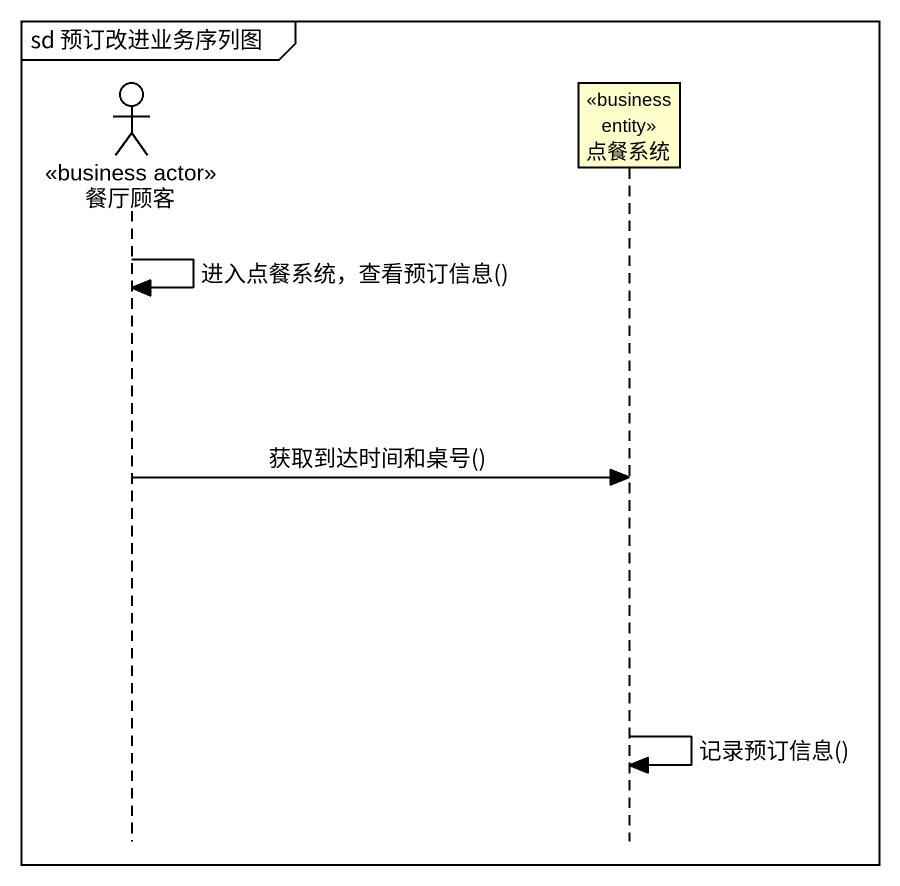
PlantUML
@startuml
mainframe sd 预订改进业务序列图
hide footbox
actor 餐厅顾客 <<business actor>>
participant 点餐系统 <<business entity>>

餐厅顾客 -> 餐厅顾客 : 进入点餐系统，查看预订信息()
餐厅顾客 -> 点餐系统 : 获取到达时间和桌号()
点餐系统 -> 点餐系统 : 记录预订信息()
@enduml
